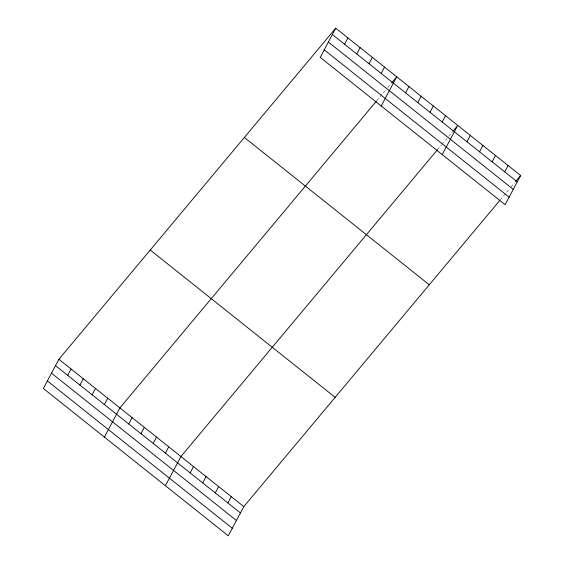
<?xml version="1.0" encoding="UTF-8"?>
<svg xmlns="http://www.w3.org/2000/svg" width="564" height="564" viewBox="0 0 564 564"><rect width="100%" height="100%" fill="white"/><g stroke="black" fill="none" stroke-linecap="round" stroke-linejoin="round"><path stroke-width="0.42" stroke-dasharray="2.82 2.11" d="M376.999 100.42L386.023 89.627M387.715 87.603L391.099 83.557M437.467 149.707L441.415 144.983M441.979 144.313L447.048 138.243M448.74 136.22L452.688 131.497M500.339 199.797L509.926 188.327M511.054 186.98L514.438 182.933"/><path stroke-width="0.85" d="M335.714 28.2L320.197 57.38L505.125 204.697L520.642 175.51L335.714 28.2L58.875 359.303L43.357 388.49L228.286 535.8L243.803 506.62L499.774 200.467M67.715 375.356L71.078 369.025M79.919 385.078L83.282 378.754M92.129 394.8L95.492 388.476M104.333 404.522L107.696 398.198M104.382 437.1L119.899 407.92L376.435 101.097M128.74 423.966L132.11 417.642M344.555 44.253L347.917 37.922M140.951 433.688L144.313 427.364M356.758 53.975L360.121 47.644M153.154 443.417L156.517 437.086M368.962 63.697L372.325 57.366M165.358 453.139L168.721 446.808M381.165 73.419L384.535 67.088M165.414 485.717L180.931 456.53L437.467 149.707M381.222 105.997L396.739 76.81L391.663 82.887M190.138 472.879L193.501 466.548M405.579 92.863L408.942 86.539M202.716 482.897L206.079 476.566M417.783 102.585L421.146 96.261M215.293 492.908L218.656 486.584M429.994 112.306L433.356 105.983M227.863 502.926L231.233 496.602M442.197 122.028L445.56 115.705M442.246 154.607L457.764 125.427L453.252 130.82M466.978 141.768L470.341 135.445M479.555 151.786L482.918 145.463M492.125 161.805L495.488 155.481M504.702 171.823L508.065 165.499M515.566 181.58L520.642 175.51M332.344 34.524L517.28 181.841M328.34 42.067L513.268 189.384M324.208 49.836L509.137 197.153M244.353 137.468L429.289 284.778M150.228 250.042L335.164 397.352M58.875 359.303L243.803 506.62M55.512 365.634L240.44 512.944M51.5 373.178L236.429 520.487M47.369 380.947L232.297 528.256"/></g></svg>
